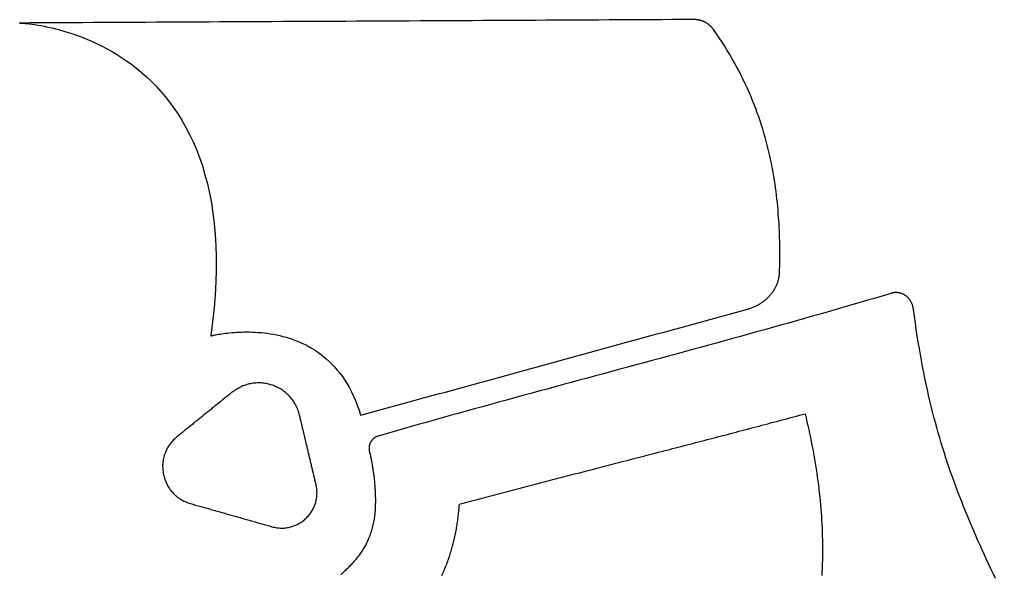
# Model space of a CAD drawing. Header units: metres. Extents: x 98.3 to 146.7, y -143.6 to -79.9.
# Drawn here: x 98.27 to 138.8, y -102.92 to -79.87 of the extents above; entities that cross this region are included whole.
import ezdxf

# ---------------------------------------------------------------- set-up
doc = ezdxf.new("R2010")
doc.units = ezdxf.units.M

msp = doc.modelspace()

# ---------------------------------------------------------------- linework, layer by layer
for points in [[(112.442244, -96.302322), (112.693196, -96.233488), (112.944148, -96.164654), (113.1951, -96.09582), (113.446052, -96.026986), (113.697004, -95.958152), (113.947956, -95.889318), (114.198908, -95.820484), (114.44986, -95.75165), (114.700812, -95.682816), (114.951764, -95.613982), (115.202716, -95.545148), (115.453668, -95.476314), (115.70462, -95.40748), (115.955572, -95.338646), (116.206524, -95.269812), (116.457476, -95.200978), (116.708428, -95.132144), (116.95938, -95.06331), (117.210332, -94.994476), (117.461284, -94.925642), (117.712236, -94.856808), (117.963188, -94.787974), (118.21414, -94.71914), (118.465092, -94.650306), (118.716044, -94.581472), (118.966996, -94.512638), (119.217948, -94.443804), (119.4689, -94.37497), (119.719852, -94.306136), (119.970804, -94.237302), (120.221756, -94.168468), (120.472708, -94.099634), (120.72366, -94.0308), (120.974612, -93.961966), (121.225564, -93.893132), (121.476516, -93.824298), (121.727468, -93.755464), (121.97842, -93.68663), (122.229372, -93.617796), (122.480324, -93.548962), (122.731276, -93.480128), (122.982228, -93.411294), (123.23318, -93.34246), (123.484132, -93.273626), (123.735084, -93.204792), (123.986036, -93.135958), (124.236988, -93.067124), (124.48794, -92.99829), (124.738892, -92.929456), (124.989844, -92.860622), (125.240796, -92.791788), (125.491748, -92.722954), (125.7427, -92.65412), (125.993652, -92.585286), (126.244604, -92.516452), (126.495556, -92.447618), (126.746508, -92.378784), (126.99746, -92.30995), (127.248412, -92.241116), (127.499364, -92.172282), (127.750316, -92.103448), (128.001268, -92.034614), (128.25222, -91.96578), (128.503172, -91.896946), (128.5367, -91.887548), (128.569974, -91.877642), (128.603248, -91.866974), (128.636268, -91.855798), (128.669034, -91.844114), (128.701546, -91.831922), (128.733804, -91.818968), (128.765808, -91.805506), (128.797558, -91.791536), (128.829054, -91.777058), (128.860296, -91.762072), (128.891284, -91.746578), (128.922018, -91.730322), (128.952244, -91.713558), (128.982216, -91.696286), (129.011934, -91.678506), (129.041144, -91.660218), (129.0701, -91.641422), (129.098802, -91.622372), (129.126996, -91.602814), (129.154936, -91.582748), (129.182368, -91.562174), (129.209292, -91.541092), (129.235962, -91.519502), (129.262124, -91.497404), (129.287778, -91.475052), (129.313178, -91.452192), (129.33807, -91.428824), (129.362454, -91.405202), (129.38633, -91.381072), (129.409698, -91.356434), (129.432558, -91.331542), (129.45491, -91.306142), (129.476754, -91.280234), (129.49809, -91.254072), (129.518918, -91.227402), (129.538984, -91.200478), (129.558542, -91.173046), (129.577592, -91.14536), (129.596134, -91.11742), (129.613914, -91.088972), (129.631186, -91.06027), (129.64795, -91.03106), (129.663952, -91.001596), (129.679446, -90.971878), (129.694178, -90.941906), (129.708148, -90.911426), (129.72161, -90.880692), (129.73431, -90.849704), (129.746248, -90.818462), (129.757678, -90.786966), (129.768346, -90.754962), (129.778252, -90.722704), (129.787396, -90.690192), (129.795778, -90.657426), (129.803398, -90.624406), (129.810256, -90.591132), (129.816352, -90.557604), (129.821686, -90.523822), (129.826258, -90.489786), (129.830068, -90.455496), (129.832862, -90.421206), (129.834894, -90.386662), (129.836164, -90.351864), (129.838704, -90.23096), (129.84099, -90.108278), (129.842768, -89.983818), (129.844038, -89.85758), (129.8448, -89.729564), (129.845054, -89.600024), (129.844546, -89.468706), (129.84353, -89.335864), (129.841752, -89.201498), (129.839212, -89.065608), (129.835656, -88.928194), (129.831338, -88.789256), (129.826004, -88.648794), (129.819654, -88.506808), (129.812288, -88.363552), (129.803906, -88.218772), (129.794254, -88.072722), (129.783332, -87.925402), (129.77114, -87.776812), (129.757678, -87.626952), (129.742946, -87.475822), (129.72669, -87.323676), (129.709164, -87.17026), (129.690114, -87.015828), (129.669286, -86.86038), (129.646934, -86.703662), (129.623058, -86.545928), (129.597404, -86.387178), (129.569972, -86.227666), (129.540762, -86.067138), (129.50952, -85.905848), (129.4765, -85.743542), (129.441448, -85.580474), (129.404364, -85.416644), (129.365248, -85.252052), (129.323846, -85.086698), (129.280412, -84.920582), (129.234692, -84.753704), (129.186686, -84.586318), (129.136394, -84.41817), (129.083562, -84.249514), (129.028444, -84.08035), (128.970786, -83.910678), (128.910588, -83.740498), (128.847596, -83.56981), (128.782064, -83.398868), (128.713738, -83.227418), (128.642618, -83.055714), (128.568704, -82.883502), (128.491996, -82.711036), (128.412494, -82.538316), (128.329944, -82.365342), (128.244346, -82.192114), (128.1557, -82.018886), (128.064006, -81.845404), (127.96901, -81.671922), (127.870966, -81.498186), (127.76962, -81.32445), (127.664972, -81.150714), (127.556768, -80.976978), (127.445262, -80.803242), (127.3302, -80.62976), (127.211582, -80.456278), (127.089408, -80.28305), (127.080518, -80.270604), (127.071374, -80.258412), (127.061976, -80.246474), (127.052578, -80.234536), (127.042926, -80.222852), (127.03302, -80.211422), (127.023114, -80.199992), (127.012954, -80.188816), (127.00254, -80.177894), (126.992126, -80.166972), (126.981458, -80.156304), (126.970536, -80.14589), (126.959614, -80.13573), (126.948438, -80.12557), (126.937262, -80.115664), (126.925832, -80.106012), (126.914402, -80.09636), (126.902718, -80.086962), (126.891034, -80.077818), (126.879096, -80.068928), (126.867158, -80.060038), (126.854966, -80.051402), (126.842774, -80.04302), (126.830328, -80.034638), (126.817882, -80.02651), (126.805182, -80.018636), (126.792482, -80.011016), (126.779528, -80.003396), (126.766574, -79.99603), (126.753366, -79.988918), (126.740158, -79.98206), (126.72695, -79.975456), (126.713488, -79.968852), (126.700026, -79.962502), (126.68631, -79.956406), (126.672594, -79.950564), (126.658878, -79.944722), (126.644908, -79.939134), (126.630938, -79.9338), (126.616968, -79.92872), (126.602744, -79.923894), (126.58852, -79.919068), (126.574296, -79.914496), (126.560072, -79.910178), (126.545594, -79.906114), (126.531116, -79.902304), (126.516638, -79.898494), (126.50216, -79.894938), (126.487428, -79.891636), (126.472696, -79.888588), (126.457964, -79.885794), (126.443232, -79.883254), (126.428246, -79.880714), (126.41326, -79.878428), (126.398274, -79.876396), (126.383288, -79.874618), (126.368302, -79.873094), (126.353316, -79.871824), (126.338076, -79.870808), (126.322836, -79.869792), (126.307596, -79.86903), (126.292356, -79.868522), (126.277116, -79.868268), (126.261876, -79.868268), (125.824488, -79.870554), (125.3871, -79.87284), (124.949712, -79.875126), (124.512324, -79.877412), (124.074936, -79.879698), (123.637548, -79.881984), (123.20016, -79.88427), (122.762772, -79.886556), (122.325384, -79.888842), (121.887996, -79.891128), (121.450608, -79.893414), (121.01322, -79.8957), (120.575832, -79.897986), (120.138444, -79.900272), (119.701056, -79.902558), (119.263668, -79.904844), (118.82628, -79.90713), (118.388892, -79.909416), (117.951504, -79.911702), (117.514116, -79.913988), (117.076728, -79.916274), (116.63934, -79.91856), (116.201952, -79.920846), (115.764564, -79.923132), (115.327176, -79.925418), (114.889788, -79.927704), (114.4524, -79.92999), (114.015012, -79.932276), (113.577624, -79.934562), (113.140236, -79.936848), (112.702848, -79.939134), (112.26546, -79.94142), (111.828072, -79.943706), (111.390684, -79.945992), (110.953296, -79.948278), (110.515908, -79.950564), (110.07852, -79.95285), (109.641132, -79.955136), (109.203744, -79.957422), (108.766356, -79.959708), (108.328968, -79.961994), (107.89158, -79.96428), (107.454192, -79.966566), (107.016804, -79.968852), (106.579416, -79.971138), (106.142028, -79.973424), (105.70464, -79.97571), (105.267252, -79.977996), (104.829864, -79.980282), (104.392476, -79.982568), (103.955088, -79.984854), (103.5177, -79.98714), (103.080312, -79.989426), (102.642924, -79.991712), (102.205536, -79.993998), (101.768148, -79.996284), (101.33076, -79.99857), (100.893372, -80.000856), (100.455984, -80.003142), (100.018596, -80.005428), (99.581208, -80.007714), (99.14382, -80.01), (98.706432, -80.012286), (98.269044, -80.014572), (98.276156, -80.014826), (98.296984, -80.015842), (98.331274, -80.01762), (98.378264, -80.020668), (98.4377, -80.02524), (98.509074, -80.03159), (98.591878, -80.039972), (98.68535, -80.05064), (98.789236, -80.063848), (98.903028, -80.080104), (99.026472, -80.099408), (99.158806, -80.122268), (99.299522, -80.148938), (99.448112, -80.179418), (99.604322, -80.214216), (99.76739, -80.253586), (99.937062, -80.297782), (100.112576, -80.347312), (100.293678, -80.402176), (100.47986, -80.462628), (100.670614, -80.529176), (100.865432, -80.60182), (101.063552, -80.681068), (101.264974, -80.767174), (101.468936, -80.860392), (101.67493, -80.960976), (101.882448, -81.06918), (102.091236, -81.185258), (102.300532, -81.309718), (102.509828, -81.44256), (102.71887, -81.584038), (102.92715, -81.73466), (103.133906, -81.89468), (103.338884, -82.064352), (103.541576, -82.24393), (103.741474, -82.433668), (103.93807, -82.63382), (104.130856, -82.84464), (104.319324, -83.066382), (104.50322, -83.299554), (104.681782, -83.544156), (104.854502, -83.800696), (105.021126, -84.069428), (105.180892, -84.350352), (105.333546, -84.643976), (105.47858, -84.950554), (105.615232, -85.270594), (105.743248, -85.604096), (105.86212, -85.951314), (105.97134, -86.312756), (106.0704, -86.688422), (106.158792, -87.07882), (106.236262, -87.484204), (106.302048, -87.904574), (106.355642, -88.340438), (106.39679, -88.79205), (106.42473, -89.259918), (106.439208, -89.744042), (106.439462, -90.244676), (106.425238, -90.762328), (106.396028, -91.296998), (106.351324, -91.849194), (106.290618, -92.41917), (106.213402, -93.00718), (106.216958, -93.006164), (106.227372, -93.003624), (106.244644, -92.99956), (106.268266, -92.993972), (106.298238, -92.987114), (106.33456, -92.97924), (106.376724, -92.970604), (106.42473, -92.961206), (106.478324, -92.9513), (106.537252, -92.940886), (106.601514, -92.930218), (106.670856, -92.91955), (106.745024, -92.908882), (106.823764, -92.898468), (106.906822, -92.888562), (106.994198, -92.879164), (107.085638, -92.870528), (107.180888, -92.862908), (107.279948, -92.856304), (107.38231, -92.85097), (107.487974, -92.846906), (107.59694, -92.844366), (107.7087, -92.843604), (107.823254, -92.844874), (107.940348, -92.848176), (108.059728, -92.85351), (108.18114, -92.861384), (108.304584, -92.871544), (108.429806, -92.884498), (108.556552, -92.900246), (108.684822, -92.919042), (108.814108, -92.94114), (108.94441, -92.96654), (109.075474, -92.995496), (109.2073, -93.028008), (109.33938, -93.06433), (109.471714, -93.104716), (109.604302, -93.149166), (109.736636, -93.197934), (109.868716, -93.251274), (110.000034, -93.309186), (110.130844, -93.371924), (110.260638, -93.439742), (110.389416, -93.51264), (110.516924, -93.590872), (110.642908, -93.674438), (110.767114, -93.763592), (110.889542, -93.858588), (111.009938, -93.95968), (111.128048, -94.066868), (111.243618, -94.180152), (111.356648, -94.30004), (111.46663, -94.426532), (111.573818, -94.559628), (111.677704, -94.699836), (111.778288, -94.846902), (111.875062, -95.001334), (111.968026, -95.163132), (112.05718, -95.33255), (112.142016, -95.509842), (112.222534, -95.695008), (112.29848, -95.888048), (112.369854, -96.08947), (112.436148, -96.299274)], [(138.80211, -103.089202), (138.705082, -102.883462), (138.609324, -102.678992), (138.514836, -102.475792), (138.421618, -102.273608), (138.32967, -102.07244), (138.238738, -101.872288), (138.149076, -101.672898), (138.060684, -101.474016), (137.973562, -101.275896), (137.88771, -101.07803), (137.803128, -100.880418), (137.719816, -100.68306), (137.637774, -100.485702), (137.556748, -100.288344), (137.476992, -100.090986), (137.398506, -99.893374), (137.32129, -99.695254), (137.245344, -99.496626), (137.170414, -99.29749), (137.096754, -99.097592), (137.024364, -98.896932), (136.953244, -98.695256), (136.88314, -98.492564), (136.814306, -98.288602), (136.746742, -98.08337), (136.680194, -97.876614), (136.614916, -97.668334), (136.550908, -97.45853), (136.487916, -97.246948), (136.426194, -97.033334), (136.365742, -96.817942), (136.306306, -96.600264), (136.24814, -96.3803), (136.191244, -96.15805), (136.135364, -95.933514), (136.080754, -95.706184), (136.02716, -95.476314), (135.974836, -95.24365), (135.923528, -95.007938), (135.87349, -94.769432), (135.824468, -94.527624), (135.776716, -94.282514), (135.72998, -94.034102), (135.684514, -93.782134), (135.640064, -93.52661), (135.596884, -93.267276), (135.55472, -93.004132), (135.513826, -92.737178), (135.473948, -92.46616), (135.435086, -92.190824), (135.397494, -91.911424), (135.394192, -91.888056), (135.390382, -91.864942), (135.386064, -91.842082), (135.381238, -91.81973), (135.375904, -91.797632), (135.370062, -91.775788), (135.363712, -91.754198), (135.356854, -91.733116), (135.349742, -91.712288), (135.342122, -91.691714), (135.333994, -91.671648), (135.325358, -91.651836), (135.316468, -91.632278), (135.30707, -91.613228), (135.297164, -91.594432), (135.287004, -91.576144), (135.276336, -91.55811), (135.265414, -91.540584), (135.253984, -91.523312), (135.2423, -91.506548), (135.230108, -91.490038), (135.217662, -91.474036), (135.204708, -91.458542), (135.1915, -91.443302), (135.178038, -91.42857), (135.164068, -91.414346), (135.149844, -91.400376), (135.135366, -91.386914), (135.120634, -91.37396), (135.105394, -91.361514), (135.0899, -91.349322), (135.074152, -91.337638), (135.05815, -91.326462), (135.041894, -91.315794), (135.025384, -91.305634), (135.00862, -91.295982), (134.991602, -91.286838), (134.97433, -91.278202), (134.956804, -91.26982), (134.939024, -91.261946), (134.92099, -91.25458), (134.902702, -91.247976), (134.88416, -91.24188), (134.865618, -91.236292), (134.846822, -91.231212), (134.827772, -91.22664), (134.808468, -91.222576), (134.789164, -91.21902), (134.769606, -91.215972), (134.750048, -91.213432), (134.730236, -91.211654), (134.71017, -91.210384), (134.690104, -91.209622), (134.669784, -91.209622), (134.649464, -91.21013), (134.62889, -91.211146), (134.608316, -91.212924), (134.587742, -91.21521), (134.566914, -91.218004), (134.546086, -91.22156), (134.525258, -91.225624), (134.50443, -91.23045), (134.483348, -91.235784), (134.462266, -91.24188), (134.138162, -91.338654), (133.813296, -91.43492), (133.487922, -91.530932), (133.16204, -91.62669), (132.83565, -91.72194), (132.508498, -91.816936), (132.180838, -91.911678), (131.85267, -92.006166), (131.523994, -92.1004), (131.19481, -92.19438), (130.865372, -92.288106), (130.535426, -92.381578), (130.204972, -92.474796), (129.874264, -92.56776), (129.543048, -92.66047), (129.211324, -92.752926), (128.879346, -92.845382), (128.547114, -92.937584), (128.214374, -93.029532), (127.88138, -93.12148), (127.548132, -93.213174), (127.21463, -93.304614), (126.880874, -93.396054), (126.546864, -93.48724), (126.2126, -93.578426), (125.878082, -93.669612), (125.54331, -93.760544), (125.208284, -93.851476), (124.873258, -93.942408), (124.537978, -94.03334), (124.202698, -94.124018), (123.867164, -94.214696), (123.53163, -94.305374), (123.196096, -94.396052), (122.860308, -94.48673), (122.52452, -94.577408), (122.188732, -94.668086), (121.852944, -94.759018), (121.517156, -94.84995), (121.181368, -94.940882), (120.84558, -95.031814), (120.509792, -95.123), (120.174004, -95.214186), (119.83847, -95.305372), (119.502936, -95.396812), (119.167656, -95.488252), (118.832376, -95.579946), (118.49735, -95.67164), (118.162324, -95.763588), (117.827552, -95.85579), (117.493034, -95.947992), (117.15877, -96.040448), (116.82476, -96.133158), (116.49075, -96.226122), (116.157248, -96.319086), (115.824, -96.412304), (115.491006, -96.505776), (115.158266, -96.599502), (114.82578, -96.693482), (114.493802, -96.787716), (114.162078, -96.882204), (113.830862, -96.9772), (113.4999, -97.07245), (113.169446, -97.167954), (113.156492, -97.171764), (113.143792, -97.175828), (113.131346, -97.1804), (113.1189, -97.185226), (113.106708, -97.190306), (113.09477, -97.19564), (113.083086, -97.201228), (113.071402, -97.20707), (113.059972, -97.213166), (113.048796, -97.219516), (113.037874, -97.22612), (113.026952, -97.232978), (113.016284, -97.24009), (113.00587, -97.247456), (112.99571, -97.255076), (112.985804, -97.26295), (112.975898, -97.270824), (112.966246, -97.278952), (112.956848, -97.287334), (112.947704, -97.29597), (112.938814, -97.30486), (112.930178, -97.31375), (112.921796, -97.322894), (112.913414, -97.332292), (112.905286, -97.341944), (112.897412, -97.351596), (112.889792, -97.361502), (112.882426, -97.371662), (112.875314, -97.381822), (112.868456, -97.392236), (112.861852, -97.402904), (112.855502, -97.413572), (112.849406, -97.424494), (112.843564, -97.435416), (112.837976, -97.446592), (112.832642, -97.457768), (112.827562, -97.469198), (112.822736, -97.480628), (112.818164, -97.492312), (112.813846, -97.503996), (112.809782, -97.515934), (112.805972, -97.527872), (112.802416, -97.540064), (112.799368, -97.552256), (112.796574, -97.564448), (112.794034, -97.576894), (112.791748, -97.58934), (112.789716, -97.601786), (112.787938, -97.614232), (112.786414, -97.626932), (112.785398, -97.639632), (112.784636, -97.652332), (112.784128, -97.665032), (112.783874, -97.677986), (112.783874, -97.69094), (112.784382, -97.703894), (112.785144, -97.716848), (112.78616, -97.729802), (112.78743, -97.742756), (112.789208, -97.75571), (112.79124, -97.768664), (112.793526, -97.781618), (112.79632, -97.794572), (112.799368, -97.807526), (112.810036, -97.851468), (112.82045, -97.89541), (112.83061, -97.939606), (112.840516, -97.984056), (112.850168, -98.02876), (112.859566, -98.073718), (112.86871, -98.118676), (112.877854, -98.163888), (112.886744, -98.209354), (112.89538, -98.25482), (112.903762, -98.30054), (112.91189, -98.34626), (112.919764, -98.39198), (112.927384, -98.437954), (112.93475, -98.483928), (112.941862, -98.529902), (112.94872, -98.575876), (112.955578, -98.622104), (112.962182, -98.668332), (112.968532, -98.71456), (112.974628, -98.760788), (112.98047, -98.807016), (112.986058, -98.853244), (112.991392, -98.899218), (112.996472, -98.945192), (113.001298, -98.991166), (113.00587, -99.03714), (113.010188, -99.08286), (113.014252, -99.12858), (113.018062, -99.174046), (113.021618, -99.219512), (113.02492, -99.264724), (113.027968, -99.309936), (113.031016, -99.354894), (113.03381, -99.399598), (113.03635, -99.444302), (113.038636, -99.488752), (113.040668, -99.532948), (113.042446, -99.57689), (113.04397, -99.620578), (113.04524, -99.664012), (113.046256, -99.707192), (113.047018, -99.750118), (113.047526, -99.79279), (113.04778, -99.835208), (113.04778, -99.877118), (113.047526, -99.918774), (113.047018, -99.960176), (113.046256, -100.00107), (113.04524, -100.04171), (113.04397, -100.081842), (113.042446, -100.12172), (113.040668, -100.16109), (113.038636, -100.200206), (113.03635, -100.238814), (113.03381, -100.276914), (113.031016, -100.314506), (113.027714, -100.35159), (113.024158, -100.38842), (113.020348, -100.424742), (113.016284, -100.460556), (113.011966, -100.495862), (113.007394, -100.530406), (113.002568, -100.564442), (112.99317, -100.625656), (112.98301, -100.685854), (112.972088, -100.74529), (112.96015, -100.80371), (112.94745, -100.861368), (112.933988, -100.918264), (112.919764, -100.974144), (112.904778, -101.029262), (112.88903, -101.083618), (112.87252, -101.137212), (112.855248, -101.190044), (112.837214, -101.242114), (112.818672, -101.293422), (112.799368, -101.343968), (112.779302, -101.393752), (112.758474, -101.443028), (112.737138, -101.491542), (112.71504, -101.539548), (112.692434, -101.586792), (112.669066, -101.633528), (112.64519, -101.679502), (112.620552, -101.724968), (112.595406, -101.769926), (112.569752, -101.814122), (112.543336, -101.85781), (112.516412, -101.90099), (112.48898, -101.943662), (112.46104, -101.985826), (112.432592, -102.027482), (112.403636, -102.06863), (112.374172, -102.109524), (112.3442, -102.14991), (112.31372, -102.189788), (112.282732, -102.229412), (112.251236, -102.268528), (112.219232, -102.30739), (112.18672, -102.345744), (112.153954, -102.383844), (112.12068, -102.42169), (112.086898, -102.459282), (112.052862, -102.496366), (112.018318, -102.533196), (111.98352, -102.569772), (111.948214, -102.606094), (111.912654, -102.642416), (111.87684, -102.678484), (111.840518, -102.714298), (111.803942, -102.749858), (111.767112, -102.785418), (111.730028, -102.820724), (111.692436, -102.85603), (111.65459, -102.891082), (111.61649, -102.926134)], [(107.095036, -95.350584), (107.059222, -95.37954), (107.023408, -95.408496), (106.987594, -95.437452), (106.95178, -95.466408), (106.915966, -95.495364), (106.880152, -95.52432), (106.844338, -95.553276), (106.808524, -95.582232), (106.77271, -95.611188), (106.736896, -95.640144), (106.701082, -95.6691), (106.665268, -95.698056), (106.629454, -95.727012), (106.59364, -95.755968), (106.557826, -95.784924), (106.522012, -95.81388), (106.486198, -95.842836), (106.450384, -95.871792), (106.41457, -95.900748), (106.378756, -95.929704), (106.342942, -95.95866), (106.307128, -95.987616), (106.271314, -96.016572), (106.2355, -96.045528), (106.199686, -96.074484), (106.163872, -96.10344), (106.128058, -96.132396), (106.092244, -96.161352), (106.05643, -96.190308), (106.020616, -96.219264), (105.984802, -96.24822), (105.948988, -96.277176), (105.913174, -96.306132), (105.87736, -96.335088), (105.841546, -96.364044), (105.805732, -96.393), (105.769918, -96.421956), (105.734104, -96.450912), (105.69829, -96.479868), (105.662476, -96.508824), (105.626662, -96.53778), (105.590848, -96.566736), (105.555034, -96.595692), (105.51922, -96.624648), (105.483406, -96.653604), (105.447592, -96.68256), (105.411778, -96.711516), (105.375964, -96.740472), (105.34015, -96.769428), (105.304336, -96.798384), (105.268522, -96.82734), (105.232708, -96.856296), (105.196894, -96.885252), (105.16108, -96.914208), (105.125266, -96.943164), (105.089452, -96.97212), (105.053638, -97.001076), (105.017824, -97.030032), (104.98201, -97.058988), (104.946196, -97.087944), (104.910382, -97.1169), (104.874568, -97.145856), (104.838754, -97.174812), (104.80294, -97.203768), (104.756966, -97.242376), (104.713024, -97.282254), (104.67086, -97.323148), (104.630728, -97.365058), (104.592374, -97.407984), (104.556052, -97.451672), (104.521508, -97.496376), (104.488996, -97.541842), (104.458262, -97.58807), (104.429306, -97.63506), (104.402382, -97.682812), (104.377236, -97.731072), (104.353868, -97.780094), (104.332278, -97.829624), (104.312466, -97.879662), (104.294686, -97.930208), (104.278684, -97.981008), (104.26446, -98.032316), (104.252014, -98.083878), (104.241346, -98.135694), (104.232456, -98.187764), (104.22509, -98.239834), (104.219502, -98.292158), (104.215692, -98.344482), (104.21366, -98.396806), (104.213406, -98.44913), (104.214676, -98.501454), (104.217724, -98.553778), (104.22255, -98.605848), (104.2289, -98.657664), (104.237028, -98.709226), (104.24668, -98.760534), (104.25811, -98.811588), (104.271064, -98.862134), (104.285542, -98.912426), (104.301798, -98.96221), (104.319578, -99.011486), (104.338882, -99.060254), (104.359964, -99.10826), (104.38257, -99.155758), (104.4067, -99.202494), (104.432354, -99.248468), (104.459532, -99.29368), (104.488234, -99.337876), (104.51846, -99.38131), (104.55021, -99.423728), (104.583484, -99.46513), (104.618282, -99.505516), (104.654604, -99.544886), (104.69245, -99.582986), (104.73182, -99.62007), (104.77246, -99.655884), (104.814624, -99.690428), (104.858312, -99.723702), (104.90327, -99.755452), (104.949752, -99.785932), (104.997504, -99.814888), (105.04678, -99.84232), (105.097326, -99.868228), (105.149396, -99.892612), (105.202736, -99.915218), (105.2576, -99.9363), (105.313734, -99.955604), (105.371138, -99.97313), (105.42397, -99.988116), (105.476802, -100.003102), (105.529634, -100.018088), (105.582466, -100.033074), (105.635298, -100.04806), (105.68813, -100.063046), (105.740962, -100.078032), (105.793794, -100.093018), (105.846626, -100.108004), (105.899458, -100.12299), (105.95229, -100.137976), (106.005122, -100.152962), (106.057954, -100.167948), (106.110786, -100.182934), (106.163618, -100.19792), (106.21645, -100.212906), (106.269282, -100.227892), (106.322114, -100.242878), (106.374946, -100.257864), (106.427778, -100.27285), (106.48061, -100.287836), (106.533442, -100.302822), (106.586274, -100.317808), (106.639106, -100.332794), (106.691938, -100.34778), (106.74477, -100.362766), (106.797602, -100.377752), (106.850434, -100.392738), (106.903266, -100.407724), (106.956098, -100.42271), (107.00893, -100.437696), (107.061762, -100.452682), (107.114594, -100.467668), (107.167426, -100.482654), (107.220258, -100.49764), (107.27309, -100.512626), (107.325922, -100.527612), (107.378754, -100.542598), (107.431586, -100.557584), (107.484418, -100.57257), (107.53725, -100.587556), (107.590082, -100.602542), (107.642914, -100.617528), (107.695746, -100.632514), (107.748578, -100.6475), (107.80141, -100.662486), (107.854242, -100.677472), (107.907074, -100.692458), (107.959906, -100.707444), (108.012738, -100.72243), (108.06557, -100.737416), (108.118402, -100.752402), (108.171234, -100.767388), (108.224066, -100.782374), (108.276898, -100.79736), (108.32973, -100.812346), (108.382562, -100.827332), (108.435394, -100.842318), (108.488226, -100.857304), (108.541058, -100.87229), (108.59389, -100.887276), (108.646722, -100.902262), (108.699554, -100.917248), (108.752386, -100.932234), (108.802932, -100.945696), (108.853478, -100.95738), (108.90377, -100.967286), (108.953808, -100.975414), (109.003846, -100.981764), (109.05363, -100.986336), (109.10316, -100.98913), (109.152182, -100.990146), (109.20095, -100.989638), (109.249464, -100.987352), (109.29747, -100.983542), (109.345222, -100.978208), (109.392466, -100.97135), (109.439202, -100.962968), (109.48543, -100.953062), (109.53115, -100.941632), (109.576362, -100.928678), (109.621066, -100.914454), (109.665008, -100.898706), (109.708442, -100.881688), (109.751114, -100.8634), (109.793278, -100.843588), (109.83468, -100.822506), (109.87532, -100.800154), (109.915198, -100.776532), (109.954314, -100.751894), (109.992668, -100.725986), (110.030006, -100.698808), (110.066582, -100.670614), (110.102142, -100.641404), (110.13694, -100.610924), (110.170722, -100.579428), (110.203488, -100.546916), (110.235238, -100.513388), (110.265972, -100.479098), (110.29569, -100.443792), (110.324392, -100.40747), (110.351824, -100.370386), (110.37824, -100.332286), (110.403386, -100.293424), (110.427262, -100.2538), (110.449868, -100.213414), (110.471204, -100.172266), (110.49127, -100.130356), (110.510066, -100.087684), (110.527592, -100.04425), (110.543848, -100.000308), (110.55858, -99.955604), (110.571788, -99.910392), (110.583726, -99.864672), (110.59414, -99.81819), (110.60303, -99.7712), (110.610396, -99.723702), (110.616238, -99.67595), (110.620556, -99.62769), (110.623096, -99.578922), (110.624112, -99.5299), (110.62335, -99.48037), (110.62081, -99.430586), (110.616746, -99.380548), (110.610904, -99.330256), (110.603284, -99.27971), (110.593886, -99.22891), (110.582456, -99.177856), (110.571788, -99.132898), (110.56112, -99.08794), (110.550452, -99.042982), (110.539784, -98.998024), (110.529116, -98.953066), (110.518448, -98.908108), (110.50778, -98.86315), (110.497112, -98.818192), (110.486444, -98.773234), (110.475776, -98.728276), (110.465108, -98.683318), (110.45444, -98.63836), (110.443772, -98.593402), (110.433104, -98.548444), (110.422436, -98.503486), (110.411768, -98.458528), (110.4011, -98.41357), (110.390432, -98.368612), (110.379764, -98.323654), (110.369096, -98.278696), (110.358428, -98.233738), (110.34776, -98.18878), (110.337092, -98.143822), (110.326424, -98.098864), (110.315756, -98.053906), (110.305088, -98.008948), (110.294166, -97.96399), (110.283498, -97.919032), (110.27283, -97.874074), (110.262162, -97.829116), (110.251494, -97.784158), (110.240826, -97.7392), (110.230158, -97.694242), (110.21949, -97.649284), (110.208822, -97.604326), (110.198154, -97.559368), (110.187486, -97.51441), (110.176818, -97.469452), (110.16615, -97.424494), (110.155482, -97.379536), (110.144814, -97.334578), (110.134146, -97.28962), (110.123478, -97.244662), (110.11281, -97.199704), (110.102142, -97.154746), (110.091474, -97.109788), (110.080806, -97.06483), (110.070138, -97.019872), (110.05947, -96.974914), (110.048802, -96.929956), (110.038134, -96.884998), (110.027466, -96.84004), (110.016798, -96.795082), (110.00613, -96.750124), (109.995462, -96.705166), (109.98454, -96.660208), (109.973872, -96.61525), (109.963204, -96.570292), (109.952536, -96.525334), (109.941868, -96.480376), (109.9312, -96.435418), (109.920532, -96.39046), (109.909864, -96.345502), (109.899196, -96.300544), (109.88421, -96.242632), (109.8677, -96.185736), (109.849412, -96.13011), (109.8296, -96.0755), (109.80801, -96.021906), (109.784896, -95.969582), (109.760258, -95.918528), (109.734096, -95.86849), (109.706664, -95.819722), (109.677708, -95.772224), (109.647482, -95.725742), (109.615732, -95.68053), (109.582712, -95.636588), (109.548422, -95.593916), (109.513116, -95.552514), (109.47654, -95.512382), (109.438948, -95.47352), (109.400086, -95.435928), (109.360208, -95.39986), (109.319314, -95.365062), (109.277404, -95.331534), (109.234732, -95.299276), (109.191044, -95.268542), (109.146594, -95.239078), (109.101128, -95.211138), (109.0549, -95.184468), (109.00791, -95.159322), (108.960412, -95.1357), (108.912152, -95.113348), (108.863384, -95.09252), (108.813854, -95.073216), (108.763816, -95.055436), (108.71327, -95.03918), (108.662216, -95.024448), (108.610654, -95.01124), (108.558838, -94.999556), (108.506514, -94.989396), (108.453936, -94.98076), (108.401104, -94.973648), (108.348018, -94.968314), (108.294678, -94.964504), (108.241338, -94.962218), (108.187744, -94.96171), (108.13415, -94.962726), (108.080556, -94.96552), (108.026962, -94.970092), (107.973368, -94.976188), (107.919774, -94.984062), (107.866434, -94.993714), (107.813094, -95.005144), (107.760008, -95.018098), (107.707176, -95.03283), (107.654598, -95.04934), (107.602274, -95.067628), (107.550458, -95.087694), (107.498896, -95.109538), (107.447842, -95.133414), (107.397296, -95.159068), (107.347258, -95.1865), (107.297728, -95.215964), (107.248706, -95.247206), (107.200192, -95.280226), (107.15244, -95.315278), (107.10545, -95.352108)], [(115.814094, -102.954582), (115.840256, -102.89667), (115.86591, -102.838504), (115.891056, -102.780338), (115.915694, -102.721918), (115.939824, -102.663244), (115.963446, -102.60457), (115.98656, -102.545642), (116.009166, -102.486714), (116.031264, -102.427532), (116.053108, -102.36835), (116.074444, -102.308914), (116.095272, -102.249478), (116.115592, -102.189788), (116.135404, -102.130098), (116.154708, -102.070154), (116.173504, -102.01021), (116.191792, -101.950012), (116.209572, -101.889814), (116.226844, -101.829616), (116.243862, -101.769164), (116.260372, -101.708712), (116.276374, -101.64826), (116.291868, -101.587554), (116.306854, -101.526848), (116.321332, -101.466142), (116.335556, -101.405182), (116.349272, -101.344222), (116.36248, -101.283262), (116.37518, -101.222048), (116.387372, -101.160834), (116.39931, -101.09962), (116.41074, -101.038406), (116.421662, -100.977192), (116.432076, -100.915724), (116.442236, -100.854256), (116.451888, -100.792788), (116.461032, -100.73132), (116.469668, -100.669852), (116.47805, -100.608384), (116.485924, -100.546916), (116.49329, -100.485448), (116.500148, -100.42398), (116.506752, -100.362512), (116.512848, -100.301044), (116.518436, -100.239576), (116.52377, -100.178108), (116.528596, -100.11664), (116.532914, -100.055172), (116.536978, -99.993704), (116.641372, -99.966018), (116.745766, -99.938332), (116.850414, -99.910646), (116.955062, -99.88296), (117.05971, -99.855274), (117.164358, -99.827588), (117.26926, -99.799902), (117.374162, -99.772216), (117.479064, -99.74453), (117.583966, -99.716844), (117.688868, -99.689158), (117.79377, -99.661472), (117.898672, -99.633786), (118.003828, -99.6061), (118.108984, -99.578414), (118.21414, -99.550982), (118.319296, -99.52355), (118.424452, -99.496118), (118.529608, -99.468686), (118.634764, -99.441254), (118.73992, -99.413822), (118.845076, -99.38639), (118.950232, -99.358958), (119.055388, -99.331526), (119.160544, -99.304094), (119.2657, -99.276662), (119.370856, -99.24923), (119.476012, -99.221798), (119.581168, -99.194366), (119.686324, -99.166934), (119.79148, -99.139502), (119.896636, -99.11207), (120.001792, -99.084638), (120.106948, -99.057206), (120.212104, -99.029774), (120.31726, -99.002342), (120.422416, -98.97491), (120.527572, -98.947732), (120.632728, -98.920554), (120.737884, -98.893376), (120.84304, -98.866198), (120.948196, -98.83902), (121.053098, -98.811842), (121.158, -98.784664), (121.262902, -98.757486), (121.367804, -98.730308), (121.472706, -98.70313), (121.577608, -98.675952), (121.68251, -98.648774), (121.787158, -98.621596), (121.891806, -98.594418), (121.996454, -98.56724), (122.101102, -98.540062), (122.20575, -98.513138), (122.310144, -98.486214), (122.414538, -98.45929), (122.518932, -98.432366), (122.623326, -98.405442), (122.727466, -98.378518), (122.831606, -98.351594), (122.935746, -98.32467), (123.039886, -98.297746), (123.143772, -98.270822), (123.247658, -98.243898), (123.366276, -98.213164), (123.484894, -98.18243), (123.603512, -98.151696), (123.72213, -98.120962), (123.841002, -98.090228), (123.959874, -98.059494), (124.078746, -98.02876), (124.197618, -97.998026), (124.316744, -97.967292), (124.43587, -97.936558), (124.554996, -97.905824), (124.674122, -97.87509), (124.793502, -97.844102), (124.912882, -97.813114), (125.032262, -97.782126), (125.151642, -97.751138), (125.271022, -97.72015), (125.390402, -97.689162), (125.510036, -97.658174), (125.62967, -97.627186), (125.749304, -97.596198), (125.868938, -97.56521), (125.988572, -97.534222), (126.108206, -97.503234), (126.22784, -97.472246), (126.347474, -97.441004), (126.467108, -97.409762), (126.586996, -97.37852), (126.706884, -97.347278), (126.826772, -97.316036), (126.94666, -97.284794), (127.066548, -97.253552), (127.186436, -97.22231), (127.306324, -97.191068), (127.426212, -97.159826), (127.5461, -97.128584), (127.665988, -97.097342), (127.785876, -97.0661), (127.905764, -97.034604), (128.025652, -97.003108), (128.14554, -96.971612), (128.265428, -96.940116), (128.385316, -96.90862), (128.505204, -96.877124), (128.625092, -96.845628), (128.74498, -96.814132), (128.864868, -96.782636), (128.984502, -96.75114), (129.104136, -96.719644), (129.22377, -96.688148), (129.343404, -96.656652), (129.463038, -96.625156), (129.582672, -96.593406), (129.702306, -96.561656), (129.82194, -96.529906), (129.941574, -96.498156), (130.060954, -96.466406), (130.180334, -96.434656), (130.299714, -96.402906), (130.419094, -96.371156), (130.538474, -96.339406), (130.657854, -96.307656), (130.77698, -96.275906), (130.896106, -96.244156), (130.935222, -96.407478), (130.973322, -96.5708), (131.010406, -96.734376), (131.046728, -96.897952), (131.082034, -97.061782), (131.116324, -97.225612), (131.149598, -97.389442), (131.181856, -97.553526), (131.213098, -97.71761), (131.243324, -97.881694), (131.272534, -98.046032), (131.300474, -98.21037), (131.327398, -98.374708), (131.353306, -98.539046), (131.377944, -98.703384), (131.401566, -98.867976), (131.423918, -99.032568), (131.445254, -99.19716), (131.46532, -99.361752), (131.48437, -99.526344), (131.50215, -99.690936), (131.51866, -99.855274), (131.5339, -100.019612), (131.54787, -100.18395), (131.56057, -100.348288), (131.572, -100.512626), (131.58216, -100.67671), (131.59105, -100.840794), (131.59867, -101.004878), (131.60502, -101.168708), (131.6101, -101.332538), (131.613656, -101.496368), (131.615942, -101.659944), (131.616958, -101.82352), (131.61645, -101.986842), (131.614672, -102.14991), (131.61137, -102.312978), (131.606544, -102.475792), (131.600448, -102.638606), (131.592828, -102.801166), (131.583684, -102.963472)]]:
    msp.add_lwpolyline(points)

doc.saveas('drawing.dxf')
